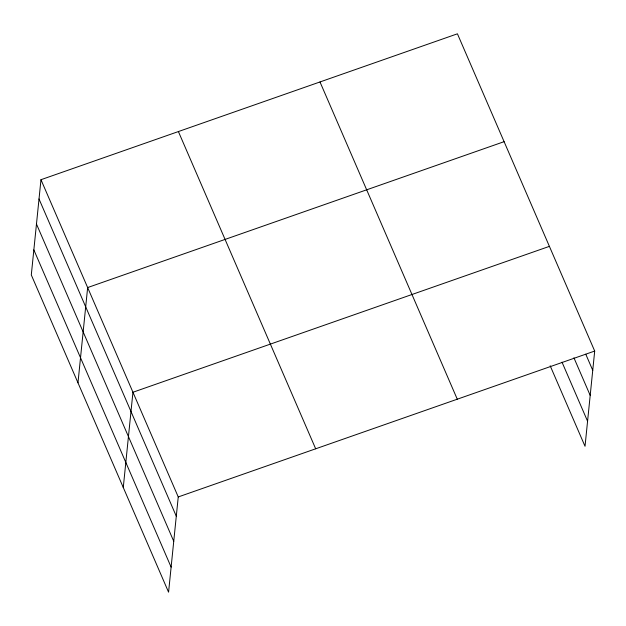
<?xml version="1.0" encoding="UTF-8"?>
<svg xmlns="http://www.w3.org/2000/svg" width="626" height="626" viewBox="0 0 626 626"><rect width="100%" height="100%" fill="white"/><g stroke="black" fill="none" stroke-linecap="round" stroke-linejoin="round"><path stroke-width="0.94" d="M40.972 179.701L31.3 274.947L168.574 592.188L178.246 496.942L40.972 179.701L457.426 33.812L594.7 351.053L585.028 446.299L550.176 365.764M77.976 382.807L87.648 287.561L504.102 141.672M123.275 487.498L132.947 392.252L549.401 246.362M178.246 496.942L594.7 351.053M585.772 354.206L592.744 370.31M573.932 357.806L590.193 395.389M562.015 362.164L587.571 421.22M319.996 81.959L457.27 399.192M178.402 131.562L315.676 448.795M39.015 198.966L176.289 516.2M36.472 224.038L173.746 541.279M33.843 249.876L171.117 567.109"/></g></svg>
